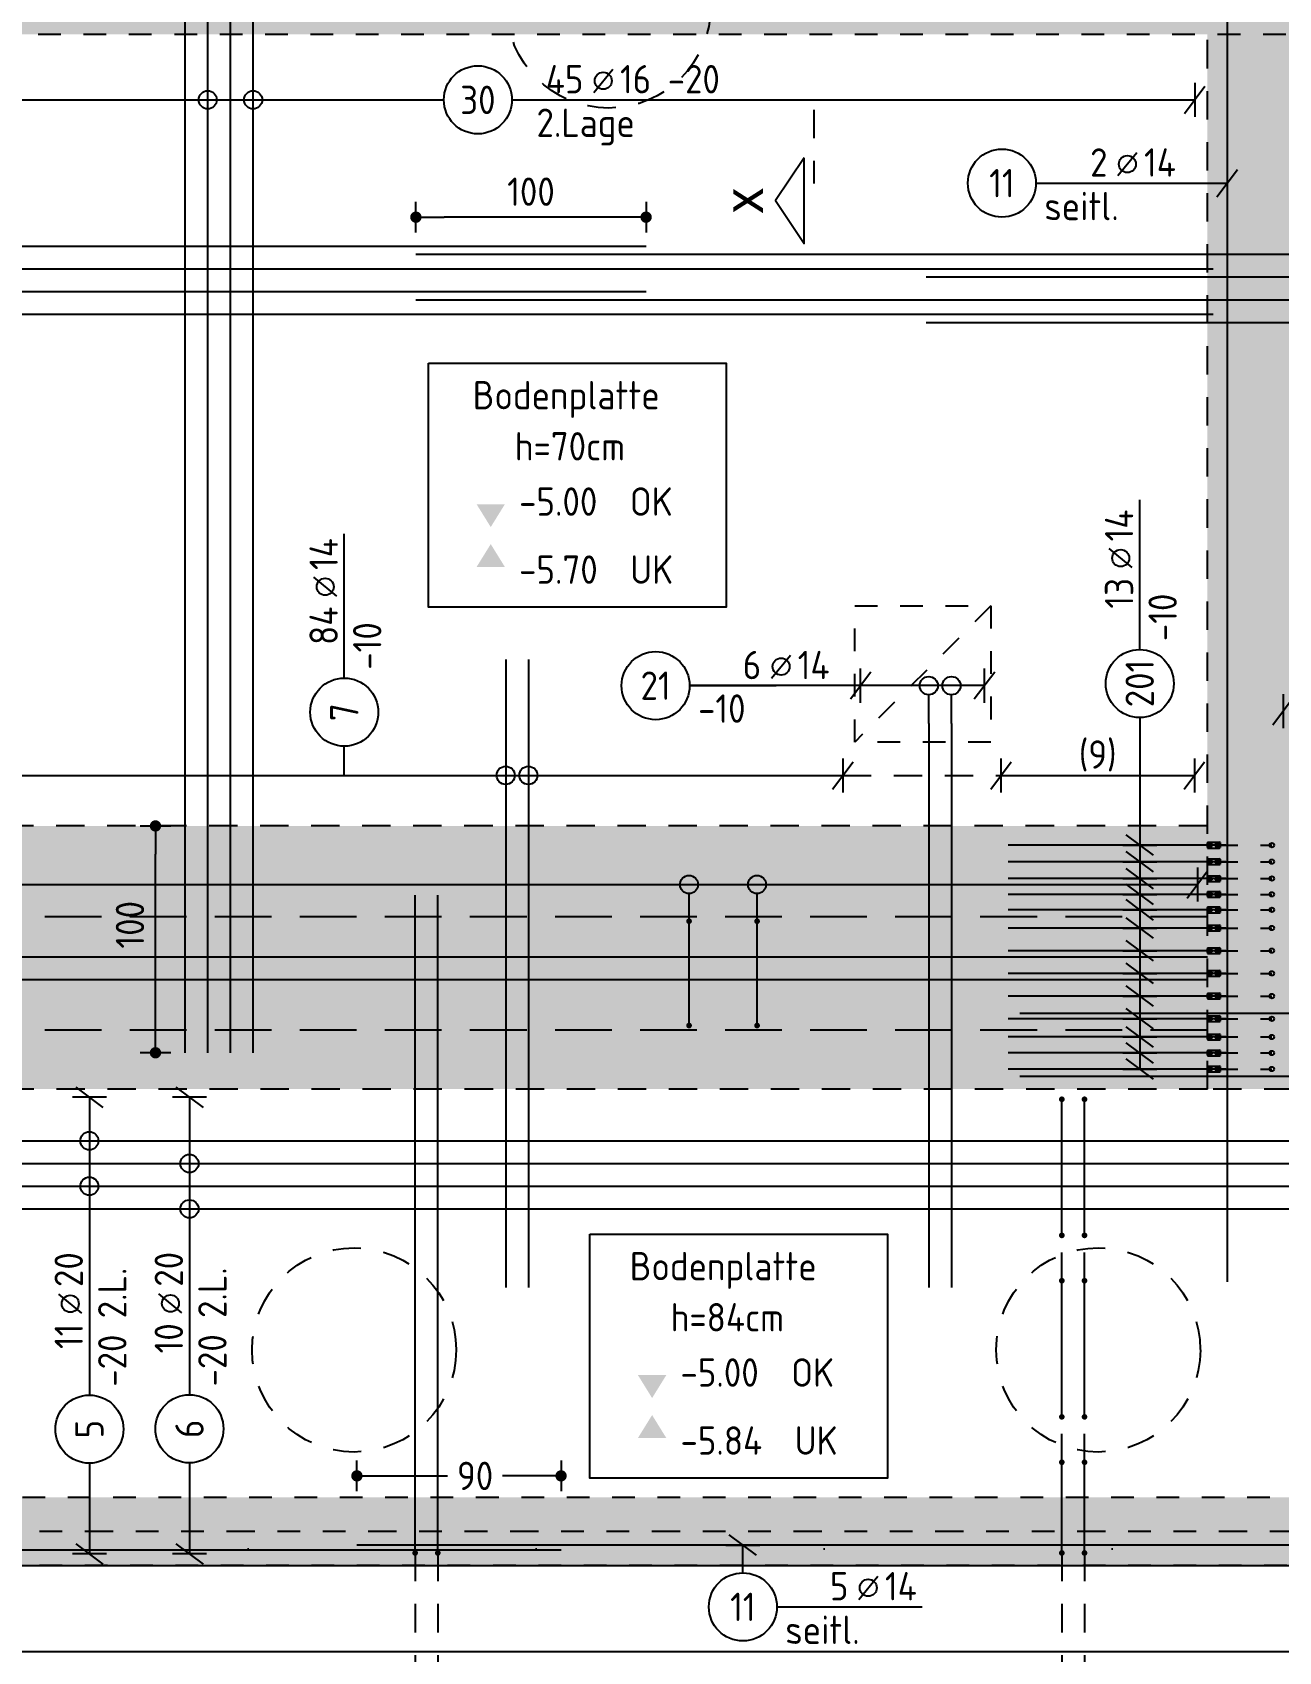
# Model space of a CAD drawing. Extents: x -101 to 101, y -52 to 90.
# Drawn here: x 10.75 to 16.24, y 16.69 to 23.83 of the extents above; entities that cross this region are included whole.
import ezdxf
from ezdxf.enums import TextEntityAlignment as Align

# ---------------------------------------------------------------- set-up
doc = ezdxf.new("R2010")
doc.units = 0
doc.header["$LTSCALE"] = 0.5
for name, pattern in [('AUSGEZOGEN', [1000.01, 1000, 0.01]), ('DASHDOTSMALL', [1.05, 0.5, -0.25, 0.05, -0.25]), ('DIVIDE2', [0.625, 0.25, -0.125, 0, -0.125, 0, -0.125]), ('HIDDEN', [0.375, 0.25, -0.125]), ('HIDDEN2', [0.187, 0.125, -0.062]), ('PUNKT', [0.175, 0.05, -0.125]), ('STRICHPUNKT2', [0.55, 0.25, -0.125, 0.05, -0.125]), ('VERDECKT', [0.375, 0.25, -0.125]), ('VERDECKTX2', [0.75, 0.5, -0.25])]:
    doc.linetypes.add(name, pattern=pattern)
for name, color, linetype in [('2.UG', 7, 'Continuous'), ('ACHSEN', 7, 'Continuous'), ('AFB', 7, 'Continuous'), ('BETON', 7, 'Continuous'), ('DRUEBER', 7, 'Continuous'), ('grau_dunkel', 7, 'Continuous'), ('grau_hell', 7, 'Continuous'), ('Gründungspfähle', 7, 'Continuous'), ('koten', 7, 'Continuous'), ('LENTON', 7, 'Continuous'), ('MASSE', 7, 'Continuous'), ('OBJEKT', 7, 'Continuous'), ('RND', 7, 'Continuous'), ('SCHNITTE', 7, 'Continuous'), ('SCHRAFF', 7, 'Continuous'), ('TEXT', 7, 'Continuous'), ('VERDECKT', 7, 'Continuous')]:
    doc.layers.add(name, color=color, linetype=linetype)
doc.layers.add('NOPLOT', color=7, linetype='Continuous', plot=False)
doc.styles.add('helv', font='tahoma.ttf')
doc.styles.add('txt', font='isocp.shx')
doc.dimstyles.new('DOT_I', dxfattribs={"dimscale": 0.5, "dimtxt": 0.25, "dimasz": 0.25, "dimexe": 0.1, "dimexo": 0.3, "dimgap": 0.1, "dimtad": 1, "dimdec": 3, "dimzin": 3, "dimtxsty": 'txt', "dimblk": 'DOT', "dimblk1": 'DOT', "dimblk2": 'DOT', "dimsah": 1, "dimcen": 0.1, "dimse1": 1, "dimse2": 1, "dimazin": 0, "dimtfac": 1, "dimtdec": 4, "dimtix": 1, "dimtmove": 2, "dimatfit": 3, "dimfxl": 0, "dimtvp": 1, "dimtolj": 1, "dimtzin": 0, "dimarcsym": 0})

# ---------------------------------------------------------------- blocks, each defined once
blk = doc.blocks.new('okrd_u')
at = {"layer": 'koten', "color": 7, "linetype": 'Continuous'}
blk.add_solid([(-0.125, -0.202), (0.125, -0.202), (0, 0)], dxfattribs=at)
at = {"layer": 'koten', "style": 'txt'}
blk.add_attdef('OKRD', (0.25, -0.35), '', height=0.25, dxfattribs=at)
blk = doc.blocks.new('okrd_o')
at = {"layer": 'koten', "color": 7, "linetype": 'Continuous'}
blk.add_solid([(-0.125, 0.202), (0.125, 0.202), (0, 0)], dxfattribs=at)
at = {"layer": 'koten', "style": 'txt'}
blk.add_attdef('OKRD', (0.25, 0.1), '', height=0.25, dxfattribs=at)
blk = doc.blocks.new('DOT')
at = {"layer": 'MASSE', "color": 7, "linetype": 'Continuous'}
for p, q in [((0, 0), (-1, 0)), ((0, 0.54), (0, -0.54))]:
    blk.add_line(p, q, dxfattribs=at)
at = {"layer": 'MASSE', "color": 7, "linetype": 'Continuous', "const_width": 0.2}
blk.add_lwpolyline([(-0.1, 0, 1), (0.1, 0, 1)], format="xyb", close=True, dxfattribs=at)
blk = doc.blocks.new('*D34')
at = {"layer": 'Defpoints', "color": 0, "linetype": 'AUSGEZOGEN', "transparency": 16777216}
for p in [(12.4384, 23.0148), (12.4384, 23.0148), (13.4534, 23.0148)]:
    blk.add_point(p, dxfattribs=at)
at = {"layer": 'MASSE', "color": 0, "linetype": 'AUSGEZOGEN', "lineweight": -2, "transparency": 16777216}
blk.add_line((13.3284, 23.0148), (12.5634, 23.0148), dxfattribs=at)
at = {"layer": 'MASSE', "color": 0, "linetype": 'AUSGEZOGEN', "lineweight": -2, "transparency": 16777216, "xscale": 0.125, "yscale": 0.125, "zscale": 0.125, "rotation": 180}
blk.add_blockref('DOT', (12.4384, 23.0148), dxfattribs=at)
at = {"layer": 'MASSE', "color": 0, "linetype": 'AUSGEZOGEN', "lineweight": -2, "transparency": 16777216, "xscale": 0.125, "yscale": 0.125, "zscale": 0.125}
blk.add_blockref('DOT', (13.4534, 23.0148), dxfattribs=at)
at = {"layer": 'MASSE', "color": 0, "linetype": 'AUSGEZOGEN', "transparency": 16777216, "insert": (12.9459, 23.1273), "char_height": 0.125, "attachment_point": 5, "style": 'txt'}
blk.add_mtext('\\A1;100', dxfattribs=at)
blk = doc.blocks.new('lei_gre')
at = {"layer": 'RND', "color": 7, "linetype": 'Continuous'}
for p, q in [((0, 0.15), (0, -0.15)), ((-0.09, -0.12), (0.09, 0.12))]:
    blk.add_line(p, q, dxfattribs=at)
blk = doc.blocks.new('RND_LEI')
at = {"layer": 'RND', "color": 7, "linetype": 'Continuous'}
blk.add_line((1.022, 0.066), (1.19, 0.27), dxfattribs=at)
for centre, radius in [((0, 0), 0.3), ((1.106, 0.168), 0.075)]:
    blk.add_circle(centre, radius, dxfattribs=at)
at = {"layer": 'RND', "color": 7, "linetype": 'Continuous', "style": 'txt'}
blk.add_attdef('ANZ', text='', height=0.25, dxfattribs=at).set_placement((0.931, 0.057), align=Align.RIGHT)
for tag, p in [('DUM', (1.253, 0.057)), ('ABSTD', (1.674, 0.057)), ('POSTXT', (0.374, -0.327))]:
    blk.add_attdef(tag, p, '', height=0.25, dxfattribs=at)
blk.add_attdef('POSL', text='', height=0.25, dxfattribs=at).set_placement((0, 0), align=Align.MIDDLE)
blk = doc.blocks.new('*D46')
at = {"layer": 'Defpoints', "color": 0, "linetype": 'AUSGEZOGEN', "transparency": 16777216}
for p in [(11.2902, 20.331), (11.2902, 20.331), (11.2902, 19.331)]:
    blk.add_point(p, dxfattribs=at)
at = {"layer": 'MASSE', "color": 0, "linetype": 'AUSGEZOGEN', "lineweight": -2, "transparency": 16777216}
blk.add_line((11.2902, 19.456), (11.2902, 20.206), dxfattribs=at)
at = {"layer": 'MASSE', "color": 0, "linetype": 'AUSGEZOGEN', "lineweight": -2, "transparency": 16777216, "xscale": 0.125, "yscale": 0.125, "zscale": 0.125}
for p, rotation in [((11.2902, 20.331), 90), ((11.2902, 19.331), 270)]:
    blk.add_blockref('DOT', p, dxfattribs=dict(at, rotation=rotation))
at = {"layer": 'MASSE', "color": 0, "linetype": 'AUSGEZOGEN', "transparency": 16777216, "insert": (11.1777, 19.8955), "char_height": 0.125, "attachment_point": 5, "rotation": 90, "style": 'txt'}
blk.add_mtext('\\A1;100', dxfattribs=at)
blk = doc.blocks.new('*D62')
at = {"layer": 'Defpoints', "color": 0, "linetype": 'AUSGEZOGEN', "transparency": 16777216}
for p in [(12.1784, 17.4657), (12.1784, 17.4657), (13.0784, 17.4657)]:
    blk.add_point(p, dxfattribs=at)
at = {"layer": 'MASSE', "color": 0, "linetype": 'AUSGEZOGEN', "lineweight": -2, "transparency": 16777216}
for p, q in [((12.3034, 17.4657), (12.5781, 17.4657)), ((12.9534, 17.4657), (12.8209, 17.4657))]:
    blk.add_line(p, q, dxfattribs=at)
at = {"layer": 'MASSE', "color": 0, "linetype": 'AUSGEZOGEN', "lineweight": -2, "transparency": 16777216, "xscale": 0.125, "yscale": 0.125, "zscale": 0.125, "rotation": 180}
blk.add_blockref('DOT', (12.1784, 17.4657), dxfattribs=at)
at = {"layer": 'MASSE', "color": 0, "linetype": 'AUSGEZOGEN', "lineweight": -2, "transparency": 16777216, "xscale": 0.125, "yscale": 0.125, "zscale": 0.125}
blk.add_blockref('DOT', (13.0784, 17.4657), dxfattribs=at)
at = {"layer": 'MASSE', "color": 0, "linetype": 'AUSGEZOGEN', "transparency": 16777216, "insert": (12.6995, 17.4657), "char_height": 0.125, "attachment_point": 5, "style": 'txt'}
blk.add_mtext('\\A1;90', dxfattribs=at)
blk = doc.blocks.new('SCHN-2')
at = {"layer": 'SCHNITTE', "color": 6, "linetype": 'Continuous'}
blk.add_lwpolyline([(0.378, 0.088), (0, 0.34), (-0.378, 0.088)], close=True, dxfattribs=at)
at = {"layer": 'SCHNITTE', "color": 1, "linetype": 'DASHDOTSMALL', "style": 'helv'}
blk.add_attdef('SCHN-2', text='', height=0.35, dxfattribs=at).set_placement((0, 0.45), align=Align.CENTER)

msp = doc.modelspace()

# ---------------------------------------------------------------- hatches: boundary and pattern name
at = {"layer": '2.UG', "linetype": 'AUSGEZOGEN'}
h = msp.add_hatch(dxfattribs=at)
h.set_pattern_fill('DOTS', scale=0.8, double=1)
h.set_pattern_definition([(0, (53.6075, 57.7828), (0.635, 1.27), [0, -1.27])])
h.paths.add_polyline_path([(7.8134, 38.321), (6.7034, 38.321), (6.7034, 38.566), (6.4034, 38.566), (6.4034, 38.321), (3.6284, 38.321), (3.6284, 38.021), (7.8134, 38.021)], flags=17)
h.paths.add_polyline_path([(11.0984, 38.321), (10.3234, 38.321), (10.3234, 38.021), (10.4784, 38.021), (10.4784, 37.521), (10.7284, 37.521), (10.7284, 38.021), (11.0984, 38.021)], flags=17)
h.paths.add_polyline_path([(15.7534, 39.721), (15.4534, 39.721), (15.4534, 38.321), (13.7184, 38.321), (13.7184, 39.721), (13.4184, 39.721), (13.4184, 38.321), (13.1084, 38.321), (13.1084, 38.021), (15.4534, 38.021), (15.4534, 26.571), (10.7284, 26.571), (10.7284, 30.776), (10.4784, 30.776), (10.4784, 26.571), (3.6284, 26.571), (3.6284, 26.321), (15.7534, 26.321)])
h.paths.add_polyline_path([(10.7284, 36.386), (10.4784, 36.386), (10.4784, 31.911), (10.7284, 31.911)], flags=17)
h.paths.add_polyline_path([(7.5284, 30.696), (7.2284, 30.696), (7.2284, 30.196), (7.5284, 30.196)], flags=17)
h.paths.add_polyline_path([(4.3034, 30.696), (4.0034, 30.696), (4.0034, 30.196), (4.3034, 30.196)], flags=17)
h.paths.add_polyline_path([(19.4134, 30.946), (18.2284, 30.946), (18.2284, 38.021), (20.4784, 38.021), (20.4784, 38.321), (18.2284, 38.321), (18.2284, 38.771), (17.9784, 38.771), (17.9784, 30.226), (18.2284, 30.226), (18.2284, 30.696), (19.4134, 30.696)])
h.paths.add_polyline_path([(20.4784, 28.446), (18.2284, 28.446), (18.2284, 28.601), (17.9784, 28.601), (17.9784, 25.701), (18.2284, 25.701), (18.2284, 28.196), (20.3034, 28.196), (20.3034, 24.071), (18.2284, 24.071), (18.2284, 24.691), (17.9784, 24.691), (17.9784, 24.071), (7.9734, 24.071), (7.9734, 23.821), (18.6034, 23.821), (18.6034, 17.371), (5.7284, 17.371), (5.7284, 23.821), (5.9634, 23.821), (5.9634, 24.071), (5.3434, 24.071), (5.3434, 23.821), (5.4784, 23.821), (5.4784, 17.371), (3.6284, 17.371), (3.6284, 17.071), (20.4784, 17.071), (20.4784, 17.371), (18.8534, 17.371), (18.8534, 23.821), (20.4784, 23.821)])
at = {"layer": 'grau_dunkel'}
msp.add_hatch(color=21, dxfattribs=at).paths.add_polyline_path([(15.9284, 19.431), (15.9284, 19.931), (6.8284, 19.931), (6.8284, 27.321), (6.5284, 27.321), (6.5284, 19.431)])
h = msp.add_hatch(color=21, dxfattribs=at)
h.paths.add_polyline_path([(19.0034, 19.171), (19.0034, 24.421), (15.9284, 24.421), (15.9284, 19.171)])
h.paths.add_polyline_path([(18.6034, 19.571), (18.6034, 23.821), (16.3284, 23.821), (16.3284, 19.571)], flags=16)
at = {"layer": 'grau_hell'}
h = msp.add_hatch(color=9, dxfattribs=at)
h.paths.add_polyline_path([(7.2284, 20.331), (6.8284, 19.931), (15.9284, 19.931), (15.9284, 20.331)])
h.paths.add_polyline_path([(6.8284, 19.931), (7.2284, 20.331), (7.2284, 27.721), (6.8284, 27.321)])
h.paths.add_polyline_path([(6.5284, 27.321), (6.8284, 27.321), (7.2284, 27.721), (6.1284, 27.721)])
h.paths.add_polyline_path([(6.5284, 27.321), (6.1284, 27.721), (6.1284, 19.311), (6.2684, 19.171), (6.5284, 19.431)])
h.paths.add_polyline_path([(6.5284, 19.431), (6.2684, 19.171), (15.9284, 19.171), (15.9284, 19.431)])
h.paths.add_polyline_path([(3.3284, 19.311), (3.3284, 19.171), (6.2684, 19.171), (6.1284, 19.311)])
at = {"layer": 'SCHRAFF', "linetype": 'AUSGEZOGEN'}
h = msp.add_hatch(dxfattribs=at)
h.set_pattern_fill('DOTS', scale=0.05, double=1)
h.set_pattern_definition([(0, (53.60746, 57.78282), (0.0396875, 0.079375), [0, -0.079375])])
h.paths.add_polyline_path([(6.1284, 38.321), (3.3284, 38.321), (3.3284, 38.021), (6.1284, 38.021)])
h.paths.add_polyline_path([(7.8134, 38.321), (6.7034, 38.321), (6.7034, 38.566), (6.4034, 38.566), (6.4034, 38.321), (6.1284, 38.321), (6.1284, 38.021), (7.8134, 38.021)], flags=17)
h.paths.add_polyline_path([(11.0984, 38.321), (10.3234, 38.321), (10.3234, 38.021), (10.4784, 38.021), (10.4784, 37.521), (10.7284, 37.521), (10.7284, 38.021), (11.0984, 38.021)], flags=17)
h.paths.add_polyline_path([(15.7534, 39.721), (15.4534, 39.721), (15.4534, 38.321), (13.7184, 38.321), (13.7184, 39.721), (13.4184, 39.721), (13.4184, 38.321), (13.1084, 38.321), (13.1084, 38.021), (15.4534, 38.021), (15.4534, 26.571), (10.7284, 26.571), (10.7284, 30.776), (10.4784, 30.776), (10.4784, 26.571), (6.1284, 26.571), (6.1284, 26.321), (15.7534, 26.321)])
h.paths.add_polyline_path([(20.4784, 38.321), (18.2284, 38.321), (18.2284, 38.771), (17.9784, 38.771), (17.9784, 30.226), (18.2284, 30.226), (18.2284, 30.696), (19.4134, 30.696), (19.4134, 30.946), (18.2284, 30.946), (18.2284, 38.021), (20.4784, 38.021)])
h.paths.add_polyline_path([(10.7284, 36.386), (10.4784, 36.386), (10.4784, 31.911), (10.7284, 31.911)], flags=17)
h.paths.add_polyline_path([(7.5284, 30.696), (7.2284, 30.696), (7.2284, 30.196), (7.5284, 30.196)], flags=17)
h.paths.add_polyline_path([(4.3034, 30.696), (4.0034, 30.696), (4.0034, 30.196), (4.3034, 30.196)])
h.paths.add_polyline_path([(6.1284, 26.571), (3.3284, 26.571), (3.3284, 26.321), (6.1284, 26.321)])
h.paths.add_polyline_path([(20.4784, 28.446), (18.2284, 28.446), (18.2284, 28.601), (17.9784, 28.601), (17.9784, 25.701), (18.2284, 25.701), (18.2284, 28.196), (20.3034, 28.196), (20.3034, 24.071), (18.2284, 24.071), (18.2284, 24.691), (17.9784, 24.691), (17.9784, 23.821), (18.6034, 23.821), (18.6034, 17.371), (17.9784, 17.371), (17.9784, 17.071), (20.4784, 17.071), (20.4784, 17.371), (18.8534, 17.371), (18.8534, 23.821), (20.4784, 23.821)])
h.paths.add_polyline_path([(17.9784, 24.071), (7.9734, 24.071), (7.9734, 23.821), (17.9784, 23.821)])
h.paths.add_polyline_path([(5.9634, 24.071), (5.3434, 24.071), (5.3434, 23.821), (5.4784, 23.821), (5.4784, 17.371), (3.3284, 17.371), (3.3284, 17.071), (6.1284, 17.071), (6.1284, 17.371), (5.7284, 17.371), (5.7284, 23.821), (5.9634, 23.821)])
h.paths.add_polyline_path([(17.9784, 17.371), (6.1284, 17.371), (6.1284, 17.071), (17.9784, 17.071)])

# ---------------------------------------------------------------- linework, layer by layer
at = {"layer": 'ACHSEN', "color": 140, "linetype": 'AUSGEZOGEN'}
msp.add_line((2.3284, 17.071), (20.4784, 17.071), dxfattribs=at)
at = {"layer": 'AFB', "color": 1, "linetype": 'DIVIDE2'}
msp.add_line((20.4784, 17.221), (3.3284, 17.221), dxfattribs=at)
at = {"layer": 'BETON', "color": 6, "linetype": 'AUSGEZOGEN'}
msp.add_line((3.3284, 17.071), (20.4784, 17.071), dxfattribs=at)
at = {"layer": 'DRUEBER', "color": 102, "linetype": 'PUNKT'}
msp.add_line((14.9734, 21.301), (14.3734, 20.701), dxfattribs=at)
at = {"layer": 'DRUEBER', "color": 7, "linetype": 'PUNKT', "lineweight": -2}
for points in [[(7.9734, 23.821), (18.6034, 23.821), (18.6034, 17.371), (5.7284, 17.371)], [(20.4784, 17.071), (3.3284, 17.071)]]:
    msp.add_lwpolyline(points, dxfattribs=at)
at = {"layer": 'DRUEBER', "color": 102, "linetype": 'PUNKT'}
msp.add_lwpolyline([(14.3734, 21.301), (14.9734, 21.301), (14.9734, 20.701), (14.3734, 20.701)], close=True, dxfattribs=at)
at = {"layer": 'Gründungspfähle', "color": 171, "linetype": 'VERDECKT'}
for centre in [(13.2884, 23.9461), (12.1659, 18.021), (15.4471, 18.021)]:
    msp.add_circle(centre, 0.45, dxfattribs=at)
at = {"layer": 'LENTON', "color": 102}
for p, q in [((15.9284, 20.2592), (15.9284, 20.2529)), ((15.9284, 20.2592), (15.9294, 20.2592)), ((15.9293, 20.2537), (15.9284, 20.2549)), ((15.9284, 20.2529), (15.9284, 20.2402)), ((15.9284, 20.2402), (15.9284, 20.2338)), ((15.9284, 20.2382), (15.9293, 20.2393)), ((15.9284, 20.2338), (15.9294, 20.2338)), ((15.9293, 20.2393), (15.9293, 20.2537)), ((15.9497, 20.2515), (15.9293, 20.2537)), ((15.9293, 20.2537), (15.9293, 20.2393)), ((15.9293, 20.2393), (15.9497, 20.2415)), ((15.9302, 20.2577), (15.9294, 20.2592)), ((15.9294, 20.2338), (15.9302, 20.2353)), ((15.9317, 20.2592), (15.9309, 20.2577)), ((15.9309, 20.2353), (15.9317, 20.2338)), ((15.9317, 20.2592), (15.9822, 20.2592)), ((15.9317, 20.2338), (15.9822, 20.2338)), ((15.9497, 20.2415), (15.9497, 20.2515)), ((15.9829, 20.2537), (15.9625, 20.2515)), ((15.9625, 20.2515), (15.9625, 20.2415)), ((15.9625, 20.2415), (15.9829, 20.2393)), ((15.9839, 20.2575), (15.9822, 20.2592)), ((15.9822, 20.2338), (15.9839, 20.2355)), ((15.9839, 20.2549), (15.9829, 20.2537)), ((15.9829, 20.2537), (15.9829, 20.2393)), ((15.9829, 20.2393), (15.9829, 20.2537)), ((15.9829, 20.2393), (15.9839, 20.2382)), ((15.9839, 20.2575), (15.9839, 20.256)), ((15.9839, 20.256), (15.9839, 20.2465)), ((15.9839, 20.2465), (15.9839, 20.237)), ((15.9839, 20.237), (15.9839, 20.2355)), ((15.9284, 20.186), (15.9284, 20.1797)), ((15.9284, 20.186), (15.9294, 20.186)), ((15.9293, 20.1805), (15.9284, 20.1817)), ((15.9284, 20.1797), (15.9284, 20.167)), ((15.9284, 20.167), (15.9284, 20.1606)), ((15.9284, 20.165), (15.9293, 20.1662)), ((15.9284, 20.1606), (15.9294, 20.1606)), ((15.9293, 20.1662), (15.9293, 20.1805)), ((15.9497, 20.1783), (15.9293, 20.1805)), ((15.9293, 20.1805), (15.9293, 20.1662)), ((15.9293, 20.1662), (15.9497, 20.1683)), ((15.9302, 20.1845), (15.9294, 20.186)), ((15.9294, 20.1606), (15.9302, 20.1622)), ((15.9317, 20.186), (15.9309, 20.1845)), ((15.9309, 20.1622), (15.9317, 20.1606)), ((15.9317, 20.186), (15.9822, 20.186)), ((15.9317, 20.1606), (15.9822, 20.1606)), ((15.9497, 20.1683), (15.9497, 20.1783)), ((15.9829, 20.1805), (15.9625, 20.1783)), ((15.9625, 20.1783), (15.9625, 20.1683)), ((15.9625, 20.1683), (15.9829, 20.1662)), ((15.9839, 20.1843), (15.9822, 20.186)), ((15.9822, 20.1606), (15.9839, 20.1623)), ((15.9839, 20.1817), (15.9829, 20.1805)), ((15.9829, 20.1805), (15.9829, 20.1662)), ((15.9829, 20.1662), (15.9829, 20.1805)), ((15.9829, 20.1662), (15.9839, 20.165)), ((15.9839, 20.1843), (15.9839, 20.1828)), ((15.9839, 20.1828), (15.9839, 20.1733)), ((15.9839, 20.1733), (15.9839, 20.1638)), ((15.9839, 20.1638), (15.9839, 20.1623)), ((15.9284, 20.1118), (15.9284, 20.1055)), ((15.9284, 20.1118), (15.9294, 20.1118)), ((15.9293, 20.1063), (15.9284, 20.1075)), ((15.9284, 20.1055), (15.9284, 20.0928)), ((15.9284, 20.0928), (15.9284, 20.0864)), ((15.9284, 20.0908), (15.9293, 20.0919)), ((15.9284, 20.0864), (15.9294, 20.0864)), ((15.9293, 20.0919), (15.9293, 20.1063)), ((15.9497, 20.1041), (15.9293, 20.1063)), ((15.9293, 20.1063), (15.9293, 20.0919)), ((15.9293, 20.0919), (15.9497, 20.0941)), ((15.9302, 20.1103), (15.9294, 20.1118)), ((15.9294, 20.0864), (15.9302, 20.0879)), ((15.9317, 20.1118), (15.9309, 20.1103)), ((15.9309, 20.0879), (15.9317, 20.0864)), ((15.9317, 20.1118), (15.9822, 20.1118)), ((15.9317, 20.0864), (15.9822, 20.0864)), ((15.9497, 20.0941), (15.9497, 20.1041)), ((15.9829, 20.1063), (15.9625, 20.1041)), ((15.9625, 20.1041), (15.9625, 20.0941)), ((15.9625, 20.0941), (15.9829, 20.0919)), ((15.9839, 20.1101), (15.9822, 20.1118)), ((15.9822, 20.0864), (15.9839, 20.0881)), ((15.9839, 20.1075), (15.9829, 20.1063)), ((15.9829, 20.1063), (15.9829, 20.0919)), ((15.9829, 20.0919), (15.9829, 20.1063)), ((15.9829, 20.0919), (15.9839, 20.0908)), ((15.9839, 20.1101), (15.9839, 20.1086)), ((15.9839, 20.1086), (15.9839, 20.0991)), ((15.9839, 20.0991), (15.9839, 20.0896)), ((15.9839, 20.0896), (15.9839, 20.0881)), ((15.9284, 20.0421), (15.9284, 20.0358)), ((15.9284, 20.0421), (15.9294, 20.0421)), ((15.9293, 20.0366), (15.9284, 20.0378)), ((15.9284, 20.0358), (15.9284, 20.0231)), ((15.9284, 20.0231), (15.9284, 20.0167)), ((15.9284, 20.0211), (15.9293, 20.0223)), ((15.9284, 20.0167), (15.9294, 20.0167)), ((15.9293, 20.0223), (15.9293, 20.0366)), ((15.9497, 20.0345), (15.9293, 20.0366)), ((15.9293, 20.0366), (15.9293, 20.0223)), ((15.9293, 20.0223), (15.9497, 20.0244)), ((15.9302, 20.0406), (15.9294, 20.0421)), ((15.9294, 20.0167), (15.9302, 20.0183)), ((15.9317, 20.0421), (15.9309, 20.0406)), ((15.9309, 20.0183), (15.9317, 20.0167)), ((15.9317, 20.0421), (15.9822, 20.0421)), ((15.9317, 20.0167), (15.9822, 20.0167)), ((15.9497, 20.0244), (15.9497, 20.0345)), ((15.9829, 20.0366), (15.9625, 20.0345)), ((15.9625, 20.0345), (15.9625, 20.0244)), ((15.9625, 20.0244), (15.9829, 20.0223)), ((15.9839, 20.0404), (15.9822, 20.0421)), ((15.9822, 20.0167), (15.9839, 20.0184)), ((15.9839, 20.0378), (15.9829, 20.0366)), ((15.9829, 20.0366), (15.9829, 20.0223)), ((15.9829, 20.0223), (15.9829, 20.0366)), ((15.9829, 20.0223), (15.9839, 20.0211)), ((15.9839, 20.0404), (15.9839, 20.039)), ((15.9839, 20.039), (15.9839, 20.0294)), ((15.9839, 20.0294), (15.9839, 20.0199)), ((15.9839, 20.0199), (15.9839, 20.0184)), ((15.9284, 19.9739), (15.9284, 19.9675)), ((15.9284, 19.9739), (15.9294, 19.9739)), ((15.9293, 19.9684), (15.9284, 19.9695)), ((15.9284, 19.9675), (15.9284, 19.9548)), ((15.9284, 19.9548), (15.9284, 19.9485)), ((15.9284, 19.9528), (15.9293, 19.954)), ((15.9284, 19.9485), (15.9294, 19.9485)), ((15.9293, 19.954), (15.9293, 19.9684)), ((15.9497, 19.9662), (15.9293, 19.9684)), ((15.9293, 19.9684), (15.9293, 19.954)), ((15.9293, 19.954), (15.9497, 19.9562)), ((15.9302, 19.9724), (15.9294, 19.9739)), ((15.9294, 19.9485), (15.9302, 19.95)), ((15.9317, 19.9739), (15.9309, 19.9724)), ((15.9309, 19.95), (15.9317, 19.9485)), ((15.9317, 19.9739), (15.9822, 19.9739)), ((15.9317, 19.9485), (15.9822, 19.9485)), ((15.9497, 19.9562), (15.9497, 19.9662)), ((15.9829, 19.9684), (15.9625, 19.9662)), ((15.9625, 19.9662), (15.9625, 19.9562)), ((15.9625, 19.9562), (15.9829, 19.954)), ((15.9839, 19.9722), (15.9822, 19.9739)), ((15.9822, 19.9485), (15.9839, 19.9502)), ((15.9839, 19.9695), (15.9829, 19.9684)), ((15.9829, 19.9684), (15.9829, 19.954)), ((15.9829, 19.954), (15.9829, 19.9684)), ((15.9829, 19.954), (15.9839, 19.9528)), ((15.9839, 19.9722), (15.9839, 19.9707)), ((15.9839, 19.9707), (15.9839, 19.9612)), ((15.9839, 19.9612), (15.9839, 19.9517)), ((15.9839, 19.9517), (15.9839, 19.9502)), ((15.9284, 19.8937), (15.9284, 19.8874)), ((15.9284, 19.8937), (15.9294, 19.8937)), ((15.9293, 19.8882), (15.9284, 19.8894)), ((15.9284, 19.8874), (15.9284, 19.8747)), ((15.9284, 19.8747), (15.9284, 19.8683)), ((15.9284, 19.8727), (15.9293, 19.8738)), ((15.9284, 19.8683), (15.9294, 19.8683)), ((15.9293, 19.8738), (15.9293, 19.8882)), ((15.9497, 19.886), (15.9293, 19.8882)), ((15.9293, 19.8882), (15.9293, 19.8738)), ((15.9293, 19.8738), (15.9497, 19.876)), ((15.9302, 19.8922), (15.9294, 19.8937)), ((15.9294, 19.8683), (15.9302, 19.8698)), ((15.9317, 19.8937), (15.9309, 19.8922)), ((15.9309, 19.8698), (15.9317, 19.8683)), ((15.9317, 19.8937), (15.9822, 19.8937)), ((15.9317, 19.8683), (15.9822, 19.8683)), ((15.9497, 19.876), (15.9497, 19.886)), ((15.9829, 19.8882), (15.9625, 19.886)), ((15.9625, 19.886), (15.9625, 19.876)), ((15.9625, 19.876), (15.9829, 19.8738)), ((15.9839, 19.892), (15.9822, 19.8937)), ((15.9822, 19.8683), (15.9839, 19.87)), ((15.9839, 19.8894), (15.9829, 19.8882)), ((15.9829, 19.8882), (15.9829, 19.8738)), ((15.9829, 19.8738), (15.9829, 19.8882)), ((15.9829, 19.8738), (15.9839, 19.8727)), ((15.9839, 19.892), (15.9839, 19.8905)), ((15.9839, 19.8905), (15.9839, 19.881)), ((15.9839, 19.881), (15.9839, 19.8715)), ((15.9839, 19.8715), (15.9839, 19.87)), ((15.9284, 19.7937), (15.9284, 19.7874)), ((15.9284, 19.7937), (15.9294, 19.7937)), ((15.9293, 19.7882), (15.9284, 19.7894)), ((15.9284, 19.7874), (15.9284, 19.7747)), ((15.9284, 19.7747), (15.9284, 19.7683)), ((15.9284, 19.7727), (15.9293, 19.7738)), ((15.9293, 19.7738), (15.9293, 19.7882)), ((15.9497, 19.786), (15.9293, 19.7882)), ((15.9293, 19.7882), (15.9293, 19.7738)), ((15.9293, 19.7738), (15.9497, 19.776)), ((15.9302, 19.7922), (15.9294, 19.7937)), ((15.9317, 19.7937), (15.9309, 19.7922)), ((15.9317, 19.7937), (15.9822, 19.7937)), ((15.9497, 19.776), (15.9497, 19.786)), ((15.9829, 19.7882), (15.9625, 19.786)), ((15.9625, 19.786), (15.9625, 19.776)), ((15.9625, 19.776), (15.9829, 19.7738)), ((15.9839, 19.792), (15.9822, 19.7937)), ((15.9839, 19.7894), (15.9829, 19.7882)), ((15.9829, 19.7882), (15.9829, 19.7738)), ((15.9829, 19.7738), (15.9829, 19.7882)), ((15.9829, 19.7738), (15.9839, 19.7727)), ((15.9839, 19.792), (15.9839, 19.7905)), ((15.9839, 19.7905), (15.9839, 19.781)), ((15.9839, 19.781), (15.9839, 19.7715)), ((15.9284, 19.7683), (15.9294, 19.7683)), ((15.9294, 19.7683), (15.9302, 19.7698)), ((15.9309, 19.7698), (15.9317, 19.7683)), ((15.9317, 19.7683), (15.9822, 19.7683)), ((15.9822, 19.7683), (15.9839, 19.77)), ((15.9839, 19.7715), (15.9839, 19.77)), ((15.9284, 19.6937), (15.9284, 19.6874)), ((15.9284, 19.6937), (15.9294, 19.6937)), ((15.9293, 19.6882), (15.9284, 19.6894)), ((15.9284, 19.6874), (15.9284, 19.6747)), ((15.9284, 19.6747), (15.9284, 19.6683)), ((15.9284, 19.6727), (15.9293, 19.6738)), ((15.9284, 19.6683), (15.9294, 19.6683)), ((15.9293, 19.6738), (15.9293, 19.6882)), ((15.9497, 19.686), (15.9293, 19.6882)), ((15.9293, 19.6882), (15.9293, 19.6738)), ((15.9293, 19.6738), (15.9497, 19.676)), ((15.9302, 19.6922), (15.9294, 19.6937)), ((15.9294, 19.6683), (15.9302, 19.6698)), ((15.9317, 19.6937), (15.9309, 19.6922)), ((15.9309, 19.6698), (15.9317, 19.6683)), ((15.9317, 19.6937), (15.9822, 19.6937)), ((15.9317, 19.6683), (15.9822, 19.6683)), ((15.9497, 19.676), (15.9497, 19.686)), ((15.9829, 19.6882), (15.9625, 19.686)), ((15.9625, 19.686), (15.9625, 19.676)), ((15.9625, 19.676), (15.9829, 19.6738)), ((15.9839, 19.692), (15.9822, 19.6937)), ((15.9822, 19.6683), (15.9839, 19.67)), ((15.9839, 19.6894), (15.9829, 19.6882)), ((15.9829, 19.6882), (15.9829, 19.6738)), ((15.9829, 19.6738), (15.9829, 19.6882)), ((15.9829, 19.6738), (15.9839, 19.6727)), ((15.9839, 19.692), (15.9839, 19.6905)), ((15.9839, 19.6905), (15.9839, 19.681)), ((15.9839, 19.681), (15.9839, 19.6715)), ((15.9839, 19.6715), (15.9839, 19.67)), ((15.9284, 19.5937), (15.9284, 19.5874)), ((15.9284, 19.5937), (15.9294, 19.5937)), ((15.9293, 19.5882), (15.9284, 19.5894)), ((15.9284, 19.5874), (15.9284, 19.5747)), ((15.9284, 19.5747), (15.9284, 19.5683)), ((15.9284, 19.5727), (15.9293, 19.5738)), ((15.9284, 19.5683), (15.9294, 19.5683)), ((15.9293, 19.5738), (15.9293, 19.5882)), ((15.9497, 19.586), (15.9293, 19.5882)), ((15.9293, 19.5882), (15.9293, 19.5738)), ((15.9293, 19.5738), (15.9497, 19.576)), ((15.9302, 19.5922), (15.9294, 19.5937)), ((15.9294, 19.5683), (15.9302, 19.5698)), ((15.9317, 19.5937), (15.9309, 19.5922)), ((15.9309, 19.5698), (15.9317, 19.5683)), ((15.9317, 19.5937), (15.9822, 19.5937)), ((15.9317, 19.5683), (15.9822, 19.5683)), ((15.9497, 19.576), (15.9497, 19.586)), ((15.9829, 19.5882), (15.9625, 19.586)), ((15.9625, 19.586), (15.9625, 19.576)), ((15.9625, 19.576), (15.9829, 19.5738)), ((15.9839, 19.592), (15.9822, 19.5937)), ((15.9822, 19.5683), (15.9839, 19.57)), ((15.9839, 19.5894), (15.9829, 19.5882)), ((15.9829, 19.5882), (15.9829, 19.5738)), ((15.9829, 19.5738), (15.9829, 19.5882)), ((15.9829, 19.5738), (15.9839, 19.5727)), ((15.9839, 19.592), (15.9839, 19.5905)), ((15.9839, 19.5905), (15.9839, 19.581)), ((15.9839, 19.581), (15.9839, 19.5715)), ((15.9839, 19.5715), (15.9839, 19.57)), ((15.9284, 19.4937), (15.9284, 19.4874)), ((15.9284, 19.4937), (15.9294, 19.4937)), ((15.9293, 19.4882), (15.9284, 19.4894)), ((15.9293, 19.4738), (15.9293, 19.4882)), ((15.9497, 19.486), (15.9293, 19.4882)), ((15.9293, 19.4882), (15.9293, 19.4738)), ((15.9302, 19.4922), (15.9294, 19.4937)), ((15.9317, 19.4937), (15.9309, 19.4922)), ((15.9317, 19.4937), (15.9822, 19.4937)), ((15.9829, 19.4882), (15.9625, 19.486)), ((15.9839, 19.492), (15.9822, 19.4937)), ((15.9839, 19.4894), (15.9829, 19.4882)), ((15.9829, 19.4882), (15.9829, 19.4738)), ((15.9829, 19.4738), (15.9829, 19.4882)), ((15.9839, 19.492), (15.9839, 19.4905)), ((15.9839, 19.4905), (15.9839, 19.481)), ((15.9284, 19.4874), (15.9284, 19.4747)), ((15.9284, 19.4747), (15.9284, 19.4683)), ((15.9284, 19.4727), (15.9293, 19.4738)), ((15.9284, 19.4683), (15.9294, 19.4683)), ((15.9293, 19.4738), (15.9497, 19.476)), ((15.9294, 19.4683), (15.9302, 19.4698)), ((15.9309, 19.4698), (15.9317, 19.4683)), ((15.9317, 19.4683), (15.9822, 19.4683)), ((15.9497, 19.476), (15.9497, 19.486)), ((15.9625, 19.486), (15.9625, 19.476)), ((15.9625, 19.476), (15.9829, 19.4738)), ((15.9822, 19.4683), (15.9839, 19.47)), ((15.9829, 19.4738), (15.9839, 19.4727)), ((15.9839, 19.481), (15.9839, 19.4715)), ((15.9839, 19.4715), (15.9839, 19.47)), ((15.9284, 19.4135), (15.9284, 19.4072)), ((15.9284, 19.4135), (15.9294, 19.4135)), ((15.9293, 19.408), (15.9284, 19.4092)), ((15.9284, 19.4072), (15.9284, 19.3945)), ((15.9284, 19.3945), (15.9284, 19.3881)), ((15.9284, 19.3925), (15.9293, 19.3937)), ((15.9284, 19.3881), (15.9294, 19.3881)), ((15.9293, 19.3937), (15.9293, 19.408)), ((15.9497, 19.4059), (15.9293, 19.408)), ((15.9293, 19.408), (15.9293, 19.3937)), ((15.9293, 19.3937), (15.9497, 19.3958)), ((15.9302, 19.412), (15.9294, 19.4135)), ((15.9294, 19.3881), (15.9302, 19.3897)), ((15.9317, 19.4135), (15.9309, 19.412)), ((15.9309, 19.3897), (15.9317, 19.3881)), ((15.9317, 19.4135), (15.9822, 19.4135)), ((15.9317, 19.3881), (15.9822, 19.3881)), ((15.9497, 19.3958), (15.9497, 19.4059)), ((15.9829, 19.408), (15.9625, 19.4059)), ((15.9625, 19.4059), (15.9625, 19.3958)), ((15.9625, 19.3958), (15.9829, 19.3937)), ((15.9839, 19.4118), (15.9822, 19.4135)), ((15.9822, 19.3881), (15.9839, 19.3898)), ((15.9839, 19.4092), (15.9829, 19.408)), ((15.9829, 19.408), (15.9829, 19.3937)), ((15.9829, 19.3937), (15.9829, 19.408)), ((15.9829, 19.3937), (15.9839, 19.3925)), ((15.9839, 19.4118), (15.9839, 19.4104)), ((15.9839, 19.4104), (15.9839, 19.4008)), ((15.9839, 19.4008), (15.9839, 19.3913)), ((15.9839, 19.3913), (15.9839, 19.3898)), ((15.9284, 19.3428), (15.9284, 19.3365)), ((15.9284, 19.3428), (15.9294, 19.3428)), ((15.9293, 19.3373), (15.9284, 19.3385)), ((15.9284, 19.3365), (15.9284, 19.3238)), ((15.9284, 19.3238), (15.9284, 19.3174)), ((15.9284, 19.3218), (15.9293, 19.323)), ((15.9284, 19.3174), (15.9294, 19.3174)), ((15.9293, 19.323), (15.9293, 19.3373)), ((15.9497, 19.3352), (15.9293, 19.3373)), ((15.9293, 19.3373), (15.9293, 19.323)), ((15.9293, 19.323), (15.9497, 19.3251)), ((15.9302, 19.3413), (15.9294, 19.3428)), ((15.9294, 19.3174), (15.9302, 19.319)), ((15.9317, 19.3428), (15.9309, 19.3413)), ((15.9309, 19.319), (15.9317, 19.3174)), ((15.9317, 19.3428), (15.9822, 19.3428)), ((15.9317, 19.3174), (15.9822, 19.3174)), ((15.9497, 19.3251), (15.9497, 19.3352)), ((15.9829, 19.3373), (15.9625, 19.3352)), ((15.9625, 19.3352), (15.9625, 19.3251)), ((15.9625, 19.3251), (15.9829, 19.323)), ((15.9839, 19.3411), (15.9822, 19.3428)), ((15.9822, 19.3174), (15.9839, 19.3191)), ((15.9839, 19.3385), (15.9829, 19.3373)), ((15.9829, 19.3373), (15.9829, 19.323)), ((15.9829, 19.323), (15.9829, 19.3373)), ((15.9829, 19.323), (15.9839, 19.3218)), ((15.9839, 19.3411), (15.9839, 19.3396)), ((15.9839, 19.3396), (15.9839, 19.3301)), ((15.9839, 19.3301), (15.9839, 19.3206)), ((15.9839, 19.3206), (15.9839, 19.3191)), ((15.9284, 19.2721), (15.9284, 19.2658)), ((15.9284, 19.2721), (15.9294, 19.2721)), ((15.9293, 19.2666), (15.9284, 19.2678)), ((15.9284, 19.2658), (15.9284, 19.2531)), ((15.9284, 19.2531), (15.9284, 19.2467)), ((15.9284, 19.2511), (15.9293, 19.2522)), ((15.9284, 19.2467), (15.9294, 19.2467)), ((15.9293, 19.2522), (15.9293, 19.2666)), ((15.9497, 19.2644), (15.9293, 19.2666)), ((15.9293, 19.2666), (15.9293, 19.2522)), ((15.9293, 19.2522), (15.9497, 19.2544)), ((15.9302, 19.2706), (15.9294, 19.2721)), ((15.9294, 19.2467), (15.9302, 19.2482)), ((15.9317, 19.2721), (15.9309, 19.2706)), ((15.9309, 19.2482), (15.9317, 19.2467)), ((15.9317, 19.2721), (15.9822, 19.2721)), ((15.9317, 19.2467), (15.9822, 19.2467)), ((15.9497, 19.2544), (15.9497, 19.2644)), ((15.9829, 19.2666), (15.9625, 19.2644)), ((15.9625, 19.2644), (15.9625, 19.2544)), ((15.9625, 19.2544), (15.9829, 19.2522)), ((15.9839, 19.2704), (15.9822, 19.2721)), ((15.9822, 19.2467), (15.9839, 19.2484)), ((15.9839, 19.2678), (15.9829, 19.2666)), ((15.9829, 19.2666), (15.9829, 19.2522)), ((15.9829, 19.2522), (15.9829, 19.2666)), ((15.9829, 19.2522), (15.9839, 19.2511)), ((15.9839, 19.2704), (15.9839, 19.2689)), ((15.9839, 19.2689), (15.9839, 19.2594)), ((15.9839, 19.2594), (15.9839, 19.2499)), ((15.9839, 19.2499), (15.9839, 19.2484))]:
    msp.add_line(p, q, dxfattribs=at)
for centre, start, end in [((15.9306, 20.2579), 207.50004, 332.49996), ((15.9306, 20.2351), 27.50006, 152.49994), ((15.9306, 20.1847), 207.50004, 332.49996), ((15.9306, 20.162), 27.50006, 152.49994), ((15.9306, 20.1105), 207.50004, 332.49996), ((15.9306, 20.0878), 27.50006, 152.49994), ((15.9306, 20.0408), 207.50004, 332.49996), ((15.9306, 20.0181), 27.50006, 152.49994), ((15.9306, 19.9725), 207.50004, 332.49996), ((15.9306, 19.9498), 27.50006, 152.49994), ((15.9306, 19.8924), 207.50004, 332.49996), ((15.9306, 19.8697), 27.50006, 152.49994), ((15.9306, 19.7924), 207.50004, 332.49996), ((15.9306, 19.7697), 27.50006, 152.49994), ((15.9306, 19.6924), 207.50004, 332.49996), ((15.9306, 19.6697), 27.50006, 152.49994), ((15.9306, 19.5924), 207.50004, 332.49996), ((15.9306, 19.5697), 27.50006, 152.49994), ((15.9306, 19.4924), 207.50004, 332.49996), ((15.9306, 19.4697), 27.50006, 152.49994), ((15.9306, 19.4122), 207.50004, 332.49996), ((15.9306, 19.3895), 27.50006, 152.49994), ((15.9306, 19.3415), 207.50004, 332.49996), ((15.9306, 19.3188), 27.50006, 152.49994), ((15.9306, 19.2708), 207.50004, 332.49996), ((15.9306, 19.2481), 27.50006, 152.49994)]:
    msp.add_arc(centre, 0.00041, start, end, dxfattribs=at)
at = {"layer": 'NOPLOT', "color": 191, "linetype": 'Continuous'}
for p, q in [((16.01, 20.2465), (15.9109, 20.2465)), ((16.01, 20.1733), (15.9109, 20.1733)), ((16.01, 20.0991), (15.9109, 20.0991)), ((16.01, 20.0294), (15.9109, 20.0294)), ((16.01, 19.9612), (15.9109, 19.9612)), ((16.01, 19.881), (15.9109, 19.881)), ((16.01, 19.781), (15.9109, 19.781)), ((16.01, 19.681), (15.9109, 19.681)), ((16.01, 19.581), (15.9109, 19.581)), ((16.01, 19.481), (15.9109, 19.481)), ((16.01, 19.4008), (15.9109, 19.4008)), ((16.01, 19.3301), (15.9109, 19.3301)), ((16.01, 19.2594), (15.9109, 19.2594))]:
    msp.add_line(p, q, dxfattribs=at)
at = {"layer": 'OBJEKT', "color": 7, "linetype": 'AUSGEZOGEN'}
msp.add_line((3.3284, 16.691), (20.4784, 16.691), dxfattribs=at)
at = {"layer": 'OBJEKT', "color": 1, "linetype": 'AUSGEZOGEN'}
for points in [[(12.4942, 22.3708), (13.806, 22.3708), (13.806, 21.2956), (12.4942, 21.2956)], [(13.2057, 18.5311), (14.5175, 18.5311), (14.5175, 17.4559), (13.2057, 17.4559)]]:
    msp.add_lwpolyline(points, close=True, dxfattribs=at)
at = {"layer": 'RND', "color": 7, "linetype": 'AUSGEZOGEN'}
for p, q in [((7.2745, 23.5322), (12.5617, 23.5322)), ((12.8617, 23.5322), (15.8724, 23.5322)), ((15.1722, 23.1649), (15.8122, 23.1649)), ((15.6298, 21.1089), (15.6298, 21.7689)), ((12.1227, 20.9827), (12.1227, 21.6194)), ((14.3994, 20.9495), (13.6454, 20.9495)), ((13.6454, 20.9495), (14.0266, 20.9495)), ((14.9453, 20.9495), (14.3994, 20.9495)), ((12.1227, 20.5539), (12.1227, 20.6827)), ((6.884, 20.5539), (14.3209, 20.5539)), ((15.0179, 20.5539), (15.8709, 20.5539)), ((9.4845, 20.0728), (15.8841, 20.0728)), ((10.9988, 19.135), (10.9988, 17.8217)), ((11.4401, 19.1348), (11.4401, 17.8232)), ((10.9988, 17.5217), (10.9988, 17.1217)), ((11.4401, 17.5232), (11.4401, 17.1217)), ((14.03, 16.8883), (14.67, 16.8883))]:
    msp.add_line(p, q, dxfattribs=at)
at = {"layer": 'RND', "color": 102, "linetype": 'AUSGEZOGEN'}
for p, q in [((15.8122, 23.1649), (16.0153, 23.1649)), ((15.6298, 20.8089), (15.6298, 19.2594)), ((13.88, 17.0383), (13.88, 17.1605))]:
    msp.add_line(p, q, dxfattribs=at)
at = {"layer": 'RND', "color": 102, "linetype": 'VERDECKT'}
for p, q in [((14.6998, 20.7821), (14.6998, 20.9995)), ((14.7998, 20.7821), (14.7998, 20.9995)), ((13.6427, 19.911), (13.6427, 20.1228)), ((13.9427, 19.911), (13.9427, 20.1228)), ((15.2863, 18.326), (15.2863, 18.526)), ((15.3863, 18.326), (15.3863, 18.526)), ((15.2863, 17.526), (15.2863, 17.726)), ((15.3863, 17.526), (15.3863, 17.726)), ((12.435, 17.126), (12.435, 15.5167)), ((12.535, 17.126), (12.535, 15.5167)), ((15.2863, 17.126), (15.2863, 15.0816)), ((15.3863, 17.126), (15.3863, 15.0816))]:
    msp.add_line(p, q, dxfattribs=at)
at = {"layer": 'RND', "color": 7, "linetype": 'VERDECKT'}
msp.add_line((14.3209, 20.5539), (15.0179, 20.5539), dxfattribs=at)
at = {"layer": 'RND', "color": 1, "linetype": 'AUSGEZOGEN'}
for points in [[(11.4207, 19.331), (11.4207, 33.131)], [(11.6207, 19.331), (11.6207, 33.131)], [(11.5207, 19.331), (11.5207, 25.431)], [(11.7207, 19.331), (11.7207, 25.431)], [(16.0153, 25.271), (16.0153, 18.321)], [(5.7534, 22.887), (13.4534, 22.887)], [(16.2884, 22.8497), (12.4384, 22.8497)], [(8.2534, 22.787), (15.9534, 22.787)], [(16.2884, 22.7497), (14.6884, 22.7497)], [(5.7534, 22.687), (13.4534, 22.687)], [(16.2884, 22.6497), (12.4384, 22.6497)], [(8.2534, 22.587), (15.9534, 22.587)], [(16.2884, 22.5497), (14.6884, 22.5497)], [(12.8344, 21.0649), (12.8344, 18.2957)], [(12.9344, 21.0649), (12.9344, 18.2957)], [(14.6998, 20.7821), (14.6998, 18.2957)], [(14.7998, 20.7821), (14.7998, 18.2957)], [(15.9497, 20.2465), (15.0497, 20.2465)], [(15.9497, 20.1733), (15.0497, 20.1733)], [(15.9497, 20.0991), (15.0497, 20.0991)], [(12.435, 17.126), (12.435, 20.026)], [(12.535, 17.126), (12.535, 20.026)], [(15.9497, 20.0294), (15.0497, 20.0294)], [(15.9497, 19.9612), (15.0497, 19.9612)], [(13.6427, 19.451), (13.6427, 19.911)], [(13.9427, 19.451), (13.9427, 19.911)], [(15.9497, 19.881), (15.0497, 19.881)], [(15.9497, 19.781), (15.0497, 19.781)], [(15.9284, 19.7532), (7.2284, 19.7532)], [(15.9284, 19.7532), (7.2284, 19.7532)], [(15.9284, 19.6532), (7.2284, 19.6532)], [(15.9497, 19.681), (15.0497, 19.681)], [(15.9497, 19.581), (15.0497, 19.581)], [(15.1019, 19.5051), (18.8019, 19.5051), (18.8019, 19.3051)], [(15.9497, 19.481), (15.0497, 19.481)], [(15.9497, 19.4008), (15.0497, 19.4008)], [(15.9497, 19.3301), (15.0497, 19.3301)], [(15.9497, 19.2594), (15.0497, 19.2594)], [(15.1019, 19.2281), (18.8019, 19.2281), (18.8019, 19.0281)], [(15.2863, 18.526), (15.2863, 19.126)], [(15.3863, 18.526), (15.3863, 19.126)], [(9.1534, 18.9428), (19.1534, 18.9428)], [(6.1034, 18.8428), (19.1034, 18.8428)], [(9.1534, 18.7428), (19.1534, 18.7428)], [(6.1034, 18.6428), (19.1034, 18.6428)], [(15.2863, 17.726), (15.2863, 18.326)], [(15.3863, 17.726), (15.3863, 18.326)], [(15.2863, 17.126), (15.2863, 17.526)], [(15.3863, 17.126), (15.3863, 17.526)], [(6.1284, 17.1392), (13.0784, 17.1392)], [(19.1284, 17.1605), (12.1784, 17.1605)]]:
    msp.add_lwpolyline(points, dxfattribs=at)
at = {"layer": 'RND', "color": 1, "linetype": 'HIDDEN2'}
for points in [[(15.9625, 20.2465), (16.2125, 20.2465)], [(15.9625, 20.1733), (16.2125, 20.1733)], [(15.9625, 20.0991), (16.2125, 20.0991)], [(15.9625, 20.0294), (16.2125, 20.0294)], [(15.9625, 19.9612), (16.2125, 19.9612)], [(15.9625, 19.881), (16.2125, 19.881)], [(15.9625, 19.781), (16.2125, 19.781)], [(15.9625, 19.681), (16.2125, 19.681)], [(15.9625, 19.581), (16.2125, 19.581)], [(15.9625, 19.481), (16.2125, 19.481)], [(15.9625, 19.4008), (16.2125, 19.4008)], [(15.9625, 19.3301), (16.2125, 19.3301)], [(15.9625, 19.2594), (16.2125, 19.2594)]]:
    msp.add_lwpolyline(points, dxfattribs=at)
at = {"layer": 'RND', "color": 7, "linetype": 'AUSGEZOGEN', "const_width": 0.0125}
for points in [[(13.6365, 19.911, 1), (13.649, 19.911, 1)], [(13.9365, 19.911, 1), (13.949, 19.911, 1)], [(13.6365, 19.451, 1), (13.649, 19.451, 1)], [(13.9365, 19.451, 1), (13.949, 19.451, 1)], [(15.2801, 19.126, 1), (15.2926, 19.126, 1)], [(15.3801, 19.126, 1), (15.3926, 19.126, 1)], [(15.2801, 18.526, 1), (15.2926, 18.526, 1)], [(15.3801, 18.526, 1), (15.3926, 18.526, 1)], [(15.2801, 18.326, 1), (15.2926, 18.326, 1)], [(15.3801, 18.326, 1), (15.3926, 18.326, 1)], [(15.2801, 17.726, 1), (15.2926, 17.726, 1)], [(15.3801, 17.726, 1), (15.3926, 17.726, 1)], [(15.2801, 17.526, 1), (15.2926, 17.526, 1)], [(15.3801, 17.526, 1), (15.3926, 17.526, 1)], [(12.4287, 17.126, 1), (12.4412, 17.126, 1)], [(12.5287, 17.126, 1), (12.5412, 17.126, 1)], [(15.2801, 17.126, 1), (15.2926, 17.126, 1)], [(15.3801, 17.126, 1), (15.3926, 17.126, 1)]]:
    msp.add_lwpolyline(points, format="xyb", close=True, dxfattribs=at)
at = {"layer": 'RND', "color": 7, "linetype": 'AUSGEZOGEN'}
for centre, radius in [((11.5207, 23.5322), 0.04), ((11.7207, 23.5322), 0.04), ((14.6998, 20.9495), 0.04), ((14.7998, 20.9495), 0.04), ((12.8344, 20.5539), 0.04), ((12.9344, 20.5539), 0.04), ((16.2125, 20.2465), 0.01), ((16.2125, 20.1733), 0.01), ((13.6427, 20.0728), 0.04), ((13.9427, 20.0728), 0.04), ((16.2125, 20.0991), 0.01), ((16.2125, 20.0294), 0.01), ((16.2125, 19.9612), 0.01), ((16.2125, 19.881), 0.01), ((16.2125, 19.781), 0.01), ((16.2125, 19.681), 0.01), ((16.2125, 19.581), 0.01), ((16.2125, 19.481), 0.01), ((16.2125, 19.4008), 0.01), ((16.2125, 19.3301), 0.01), ((16.2125, 19.2594), 0.01), ((10.9988, 18.9428), 0.04), ((11.4401, 18.8428), 0.04), ((10.9988, 18.7428), 0.04), ((11.4401, 18.6428), 0.04)]:
    msp.add_circle(centre, radius, dxfattribs=at)
at = {"layer": 'SCHNITTE', "color": 6, "linetype": 'STRICHPUNKT2'}
msp.add_line((14.1936, 23.4877), (14.1936, 23.0877), dxfattribs=at)
at = {"layer": 'VERDECKT', "color": 7, "linetype": 'HIDDEN'}
for p, q in [((15.9284, 19.171), (15.9284, 24.421)), ((19.0034, 19.171), (15.9284, 19.171))]:
    msp.add_line(p, q, dxfattribs=at)
at = {"layer": 'VERDECKT', "color": 7, "linetype": 'VERDECKT'}
for p, q in [((15.9269, 20.331), (7.2284, 20.331)), ((15.9284, 19.171), (3.3284, 19.171))]:
    msp.add_line(p, q, dxfattribs=at)
at = {"layer": 'VERDECKT', "color": 7, "linetype": 'VERDECKTX2'}
for p, q in [((15.9269, 19.931), (6.8284, 19.931)), ((15.9269, 19.431), (6.5284, 19.431))]:
    msp.add_line(p, q, dxfattribs=at)

# ---------------------------------------------------------------- block references
at = {"layer": 'koten', "color": 6, "linetype": 'AUSGEZOGEN', "xscale": 0.5, "yscale": 0.5, "zscale": 0.5}
for name, p, values in [('okrd_o', (12.7684, 21.6486), {'OKRD': '-5.00  OK'}), ('okrd_u', (12.7684, 21.5736), {'OKRD': '-5.70  UK'}), ('okrd_o', (13.4799, 17.8089), {'OKRD': '-5.00  OK'}), ('okrd_u', (13.4799, 17.7339), {'OKRD': '-5.84  UK'})]:
    msp.add_blockref(name, p, dxfattribs=at).add_auto_attribs(values)
at = {"layer": 'RND', "color": 7, "linetype": 'AUSGEZOGEN', "xscale": 0.5, "yscale": 0.5, "zscale": 0.5}
for p, values in [((12.7117, 23.5322), {'POSL': '30', 'DUM': '16', 'ANZ': '45', 'ABSTD': '-20', 'POSTXT': ' 2.Lage'}), ((15.0222, 23.1649), {'POSL': '11', 'DUM': '14', 'ANZ': '2', 'POSTXT': 'seitl.'}), ((13.4954, 20.9495), {'POSL': '21', 'DUM': '14', 'ANZ': '6', 'POSTXT': '-10'}), ((13.88, 16.8883), {'POSL': '11', 'DUM': '14', 'ANZ': '5', 'POSTXT': 'seitl.'})]:
    msp.add_blockref('RND_LEI', p, dxfattribs=at).add_auto_attribs(values)
for p in [(15.8724, 23.5322), (16.0153, 23.1649), (16.2618, 20.8374), (14.3209, 20.5539), (15.0179, 20.5539), (15.8709, 20.5539), (15.8841, 20.0728)]:
    msp.add_blockref('lei_gre', p, dxfattribs=at)
at = {"layer": 'RND', "color": 7, "linetype": 'AUSGEZOGEN', "xscale": 0.5, "yscale": 0.5, "zscale": 0.5, "rotation": 90}
for p, values in [((15.6298, 20.9589), {'POSL': '201', 'DUM': '14', 'ANZ': '13', 'POSTXT': '-10'}), ((12.1227, 20.8327), {'POSL': '7', 'DUM': '14', 'ANZ': '84', 'POSTXT': '-10'}), ((10.9988, 17.6717), {'POSL': '5', 'DUM': '20', 'ANZ': '11', 'POSTXT': '-20 2.L.'}), ((11.4401, 17.6732), {'POSL': '6', 'DUM': '20', 'ANZ': '10', 'POSTXT': '-20 2.L.'})]:
    msp.add_blockref('RND_LEI', p, dxfattribs=at).add_auto_attribs(values)
at = {"layer": 'RND', "color": 7, "linetype": 'AUSGEZOGEN', "xscale": 0.5, "yscale": 0.5, "zscale": 0.5}
for p, rotation in [((14.3994, 20.9495), 180), ((14.9453, 20.9495), 180), ((15.6298, 20.2465), 90), ((15.6298, 20.1733), 90), ((15.6298, 20.0991), 90), ((15.6298, 20.0294), 90), ((15.6298, 19.9612), 90), ((15.6298, 19.881), 90), ((15.6298, 19.781), 90), ((15.6298, 19.681), 90), ((15.6298, 19.581), 90), ((15.6298, 19.481), 90), ((15.6298, 19.4008), 90), ((15.6298, 19.3301), 90), ((15.6298, 19.2594), 90), ((10.9988, 19.135), 270), ((11.4401, 19.1348), 270), ((13.88, 17.1605), 90), ((10.9988, 17.1217), 270), ((11.4401, 17.1217), 270)]:
    msp.add_blockref('lei_gre', p, dxfattribs=dict(at, rotation=rotation))
at = {"layer": 'SCHNITTE', "color": 6, "linetype": 'STRICHPUNKT2', "xscale": 0.5, "yscale": 0.5, "zscale": 0.5, "rotation": 90}
msp.add_blockref('SCHN-2', (14.1936, 23.0877), dxfattribs=at).add_auto_attribs({'SCHN-2': 'x'})

# ---------------------------------------------------------------- texts
at = {"layer": 'RND', "color": 7, "linetype": 'AUSGEZOGEN', "style": 'txt'}
msp.add_text('(9)', height=0.125, dxfattribs=at).set_placement((15.4444, 20.6464), align=Align.MIDDLE)
at = {"layer": 'TEXT', "color": 1, "linetype": 'AUSGEZOGEN', "style": 'txt'}
for s, p in [('Bodenplatte', (12.6891, 22.1676)), ('h=70cm', (12.8742, 21.9422)), ('Bodenplatte', (13.3812, 18.3279)), ('h=84cm', (13.5614, 18.1025))]:
    msp.add_text(s, height=0.125, dxfattribs=at).set_placement(p)

# ---------------------------------------------------------------- dimensions: what is measured, and where the dimension line sits
at = {"layer": 'MASSE', "color": 7, "linetype": 'AUSGEZOGEN'}
dim = msp.add_linear_dim(base=(12.4384, 23.0148), p1=(13.4534, 23.0148), p2=(12.4384, 23.0148), text='100', dimstyle='DOT_I', override={"dimdec": 1, "dimlfac": 100}, dxfattribs=at)
dim.commit()
dim.dimension.update_dxf_attribs({"geometry": '*D34', "text_midpoint": (12.9459, 23.1273)})
dim = msp.add_linear_dim(base=(11.2902, 20.331), p1=(11.2902, 19.331), p2=(11.2902, 20.331), angle=90, dimstyle='DOT_I', override={"dimdec": 0, "dimlfac": 100}, dxfattribs=at)
dim.commit()
dim.dimension.update_dxf_attribs({"geometry": '*D46', "text_midpoint": (11.1777, 19.8955), "dimtype": 160})
dim = msp.add_linear_dim(base=(12.1784, 17.4657), p1=(13.0784, 17.4657), p2=(12.1784, 17.4657), dimstyle='DOT_I', override={"dimdec": 0, "dimlfac": 100}, dxfattribs=at)
dim.commit()
dim.dimension.update_dxf_attribs({"geometry": '*D62', "text_midpoint": (12.6995, 17.4657), "dimtype": 160})

doc.saveas('drawing.dxf')
